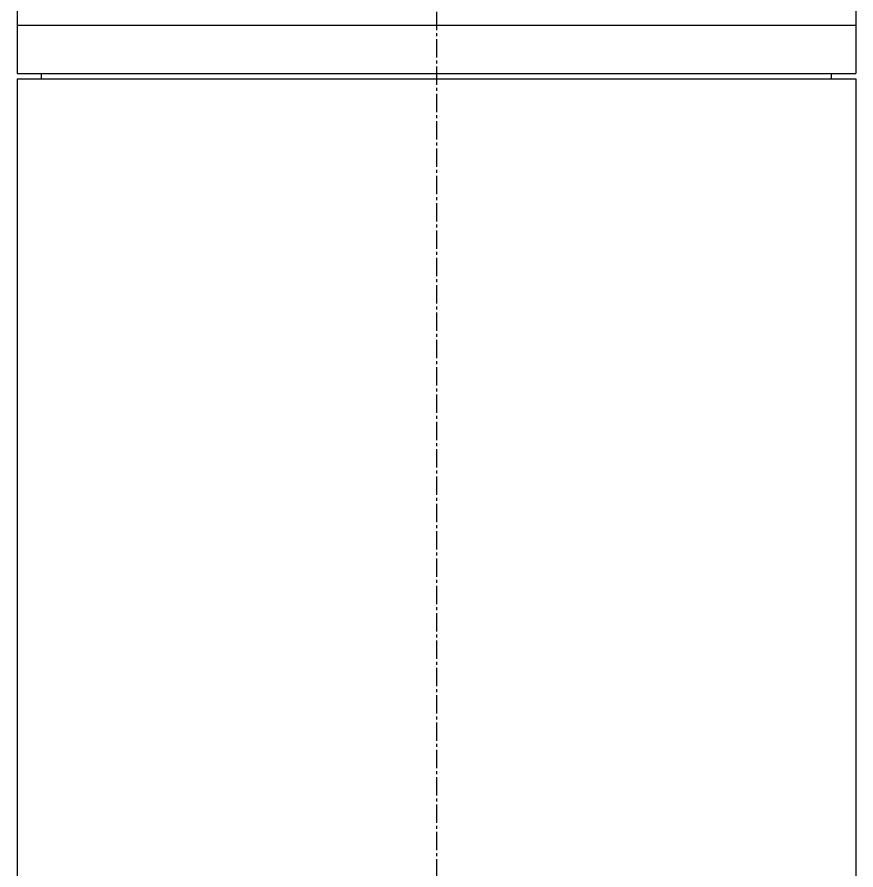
# Model space of a CAD drawing. Header units: millimetres. Extents: x 0 to 4378, y 0 to 2376.
# Drawn here: x 197 to 275, y 1460 to 1539.2 of the extents above; entities that cross this region are included whole.
import ezdxf

# ---------------------------------------------------------------- set-up
doc = ezdxf.new("R2010")
doc.units = ezdxf.units.MM
doc.header["$LTSCALE"] = 0.2
doc.linetypes.add('CENTER2', pattern=[1.125, 0.75, -0.125, 0.125, -0.125])
doc.layers.add('02_Center Line', color=1, linetype='CENTER2')

# ---------------------------------------------------------------- blocks, each defined once
blk = doc.blocks.new('A$C2641d59f')
for p, q in [((-38.7, 945.221), (-38.7, 931.7)), ((39.3, 937.7), (39.3, 931.7)), ((-38.7, 936.2), (39.3, 936.2)), ((-38.7, 931.7), (39.3, 931.7)), ((-38.7, 931.2), (39.3, 931.2)), ((-38.7, 931.2), (-38.7, 702.181)), ((-36.413, 931.2), (-36.421, 931.7)), ((37.013, 931.2), (37.021, 931.7)), ((39.3, 931.2), (39.3, 702.181))]:
    blk.add_line(p, q)
at = {"layer": '02_Center Line', "ltscale": 11.288275}
blk.add_line((0.3, 1039.029), (0.3, 522.783), dxfattribs=at)

msp = doc.modelspace()

# ---------------------------------------------------------------- block references
msp.add_blockref('A$C2641d59f', (235.724, 602.257))

doc.saveas('drawing.dxf')
